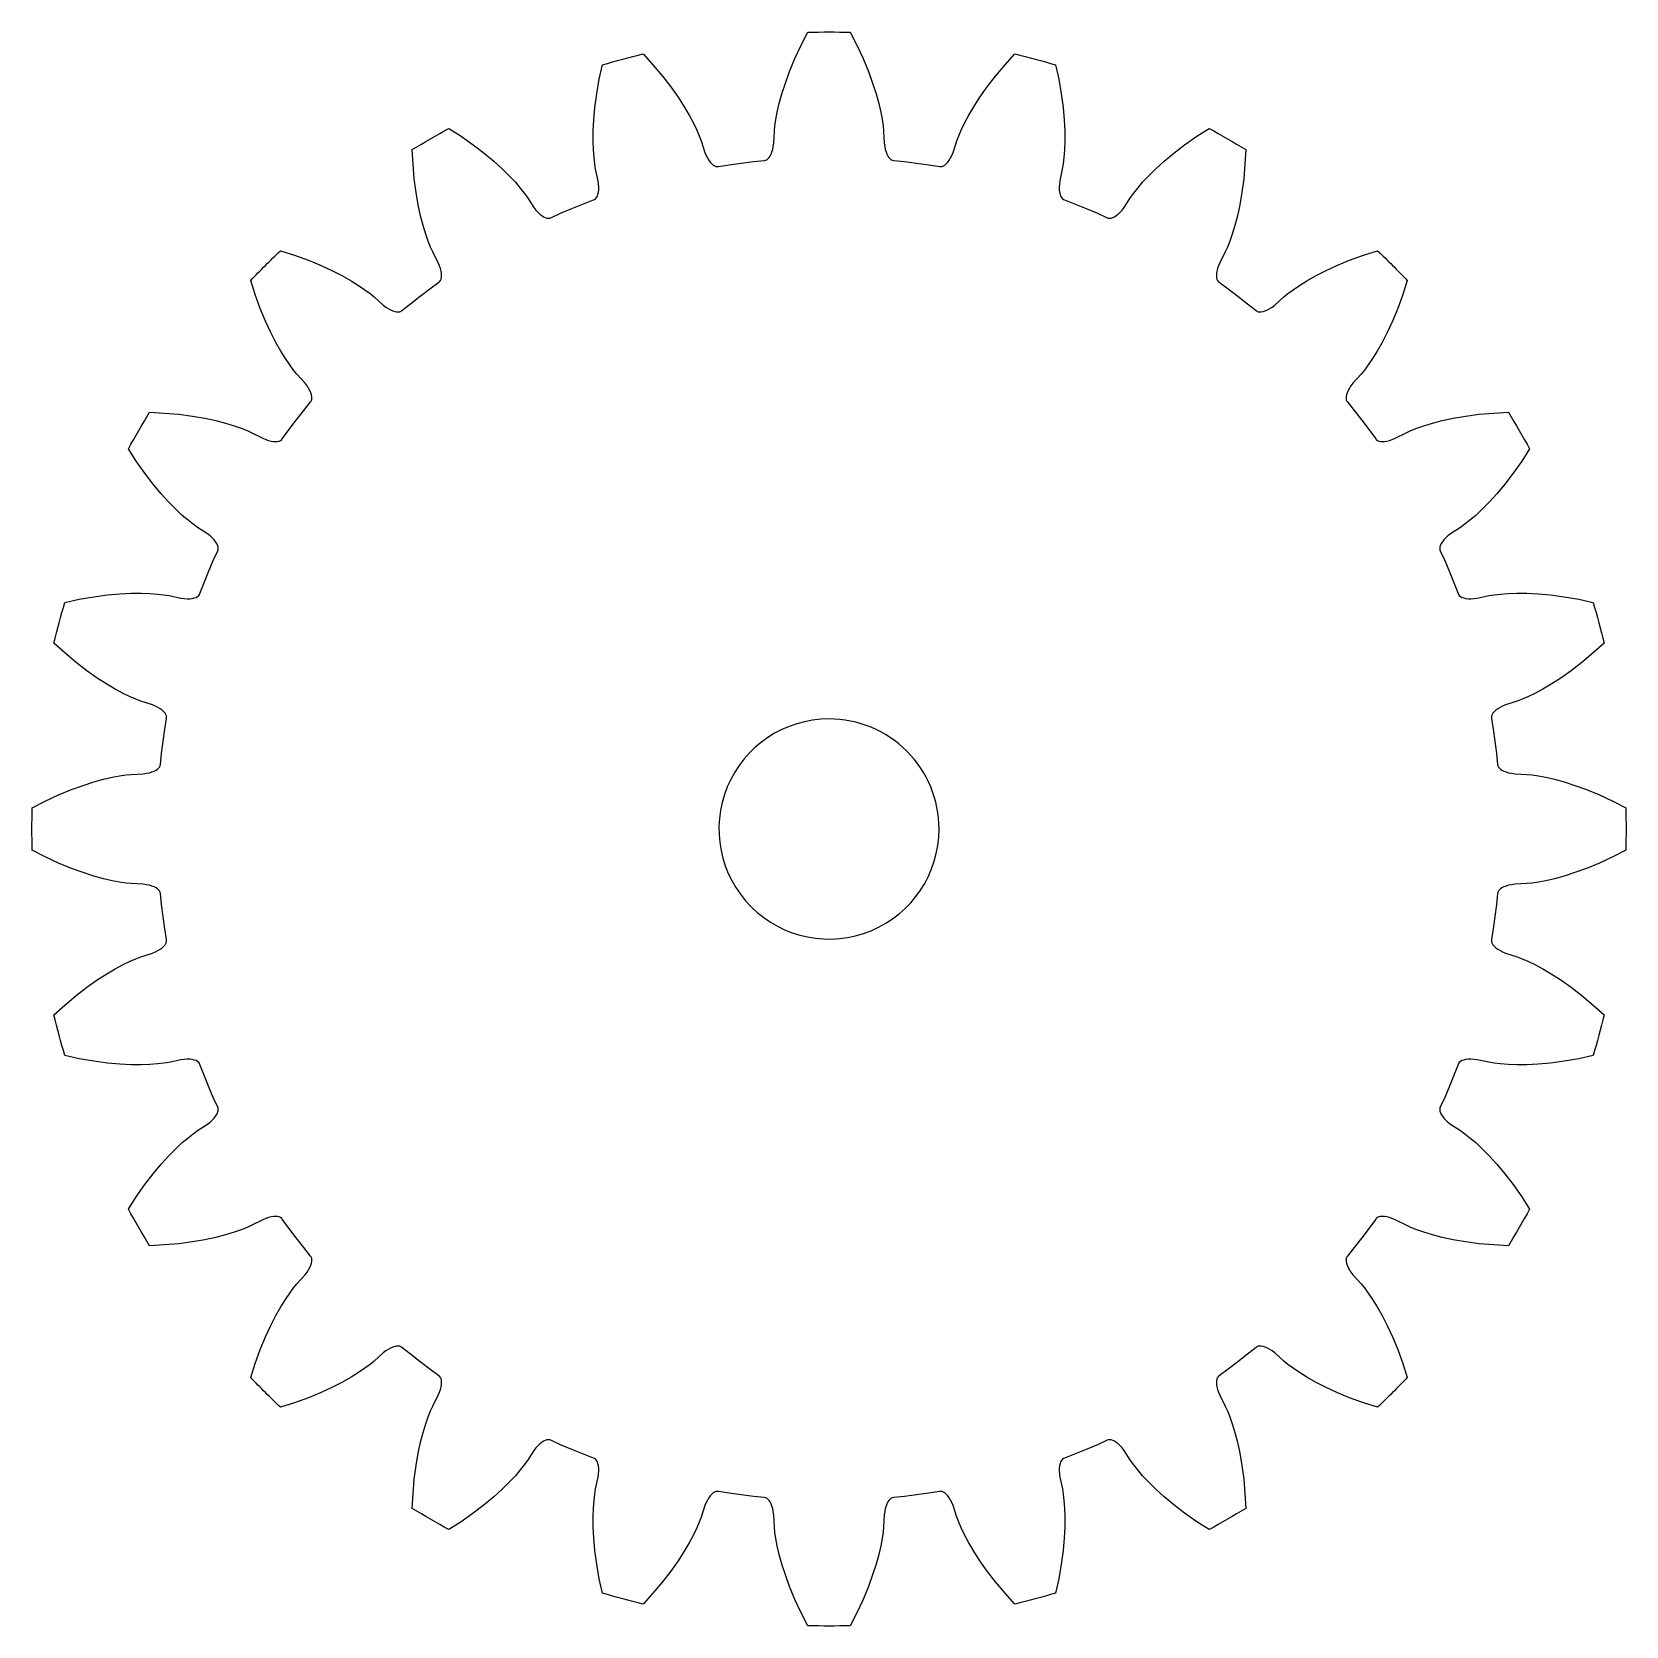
# Model space of a CAD drawing. Extents: x -14.5 to 14.5, y 82.6 to 111.5.
import ezdxf

# ---------------------------------------------------------------- set-up
doc = ezdxf.new("R2010")
doc.units = 0
doc.layers.get('0').update_dxf_attribs({"linetype": 'CONTINUOUS'})

msp = doc.modelspace()

# ---------------------------------------------------------------- linework, layer by layer
at = {"color": 7}
for points in [[(-3.376247, 111.120721), (-3.198343, 110.925029), (-3.025041, 110.718251), (-2.8727, 110.520221), (-2.741858, 110.33449), (-2.631123, 110.162442), (-2.539231, 110.005646), (-2.46359, 109.863261), (-2.403853, 109.738491), (-2.358121, 109.631767), (-2.32412, 109.542277), (-2.255562, 109.3325), (-2.232613, 109.27816), (-2.208495, 109.23019), (-2.183462, 109.1886), (-2.157787, 109.15339), (-2.131714, 109.12459), (-2.105506, 109.10219), (-2.079423, 109.08618), (-2.053704, 109.07658), (-2.02862, 109.07328), (-2.010371, 109.07498), (-1.814406, 109.10609), (-1.593069, 109.13725), (-1.37121, 109.16444), (-1.173869, 109.1851), (-1.155811, 109.1882), (-1.132434, 109.1979), (-1.110088, 109.21387), (-1.089038, 109.23609), (-1.069521, 109.26451), (-1.051792, 109.29908), (-1.036104, 109.33974), (-1.022688, 109.38639), (-1.011808, 109.43897), (-1.003708, 109.4974), (-0.99178, 109.717772), (-0.982098, 109.813012), (-0.965547, 109.927936), (-0.940139, 110.063916), (-0.903926, 110.221026), (-0.855747, 110.396263), (-0.793316, 110.591109), (-0.715002, 110.804376), (-0.619106, 111.035086), (-0.505227, 111.279673), (-0.384033, 111.514742)], [(0.384014, 111.514742), (0.505207, 111.279673), (0.619087, 111.035086), (0.714983, 110.804376), (0.793296, 110.591109), (0.855728, 110.396263), (0.903907, 110.221026), (0.940119, 110.063916), (0.965528, 109.927936), (0.982079, 109.813012), (0.991761, 109.717772), (1.003689, 109.4974), (1.011789, 109.43897), (1.022669, 109.38639), (1.036085, 109.33974), (1.051773, 109.29908), (1.069502, 109.26451), (1.089019, 109.23609), (1.110069, 109.21387), (1.132415, 109.1979), (1.155792, 109.1882), (1.17385, 109.1851), (1.371191, 109.16444), (1.593049, 109.13725), (1.814386, 109.10609), (2.010351, 109.07498), (2.0286, 109.07328), (2.053684, 109.07658), (2.079403, 109.08618), (2.105486, 109.10219), (2.131694, 109.12459), (2.157767, 109.15339), (2.183442, 109.1886), (2.208475, 109.23019), (2.232593, 109.27816), (2.255542, 109.3325), (2.3241, 109.542277), (2.358101, 109.631767), (2.403833, 109.738491), (2.46357, 109.863261), (2.539212, 110.005646), (2.631104, 110.162442), (2.741838, 110.33449), (2.87268, 110.520221), (3.025021, 110.718251), (3.198324, 110.925029), (3.376228, 111.120721)], [(-6.906419, 109.767033), (-6.683928, 109.624053), (-6.463012, 109.469175), (-6.264608, 109.317322), (-6.090154, 109.171784), (-5.938663, 109.034258), (-5.80932, 108.906588), (-5.699404, 108.788632), (-5.60941, 108.683574), (-5.537615, 108.592324), (-5.481611, 108.514684), (-5.361095, 108.3298), (-5.324864, 108.28325), (-5.289152, 108.24315), (-5.254209, 108.20946), (-5.220295, 108.1821), (-5.187656, 108.16103), (-5.156543, 108.14618), (-5.127204, 108.13748), (-5.099865, 108.13478), (-5.074783, 108.13808), (-5.057587, 108.14438), (-4.876353, 108.22515), (-4.670622, 108.31253), (-4.46336, 108.39622), (-4.278092, 108.46726), (-4.261455, 108.47496), (-4.241378, 108.49036), (-4.223928, 108.51157), (-4.209345, 108.53848), (-4.197849, 108.57098), (-4.189669, 108.60896), (-4.185039, 108.65229), (-4.184154, 108.70082), (-4.187254, 108.75442), (-4.194554, 108.81295), (-4.240069, 109.0289), (-4.255367, 109.1234), (-4.269124, 109.238692), (-4.279776, 109.376614), (-4.285456, 109.537744), (-4.284276, 109.719481), (-4.274406, 109.923846), (-4.253959, 110.150113), (-4.221042, 110.397783), (-4.174347, 110.663509), (-4.118124, 110.921936)], [(4.118105, 110.921936), (4.174328, 110.663509), (4.221023, 110.397783), (4.25394, 110.150113), (4.274387, 109.923846), (4.284257, 109.719481), (4.285437, 109.537744), (4.279757, 109.376614), (4.269105, 109.238692), (4.255348, 109.1234), (4.24005, 109.0289), (4.194535, 108.81295), (4.187235, 108.75442), (4.184135, 108.70082), (4.18502, 108.65229), (4.18965, 108.60896), (4.19783, 108.57098), (4.209326, 108.53848), (4.223909, 108.51157), (4.241359, 108.49036), (4.261436, 108.47496), (4.278073, 108.46726), (4.463341, 108.39622), (4.670602, 108.31253), (4.876333, 108.22515), (5.057568, 108.14438), (5.074764, 108.13808), (5.099846, 108.13478), (5.127185, 108.13748), (5.156524, 108.14618), (5.187637, 108.16103), (5.220276, 108.1821), (5.25419, 108.20946), (5.289133, 108.24315), (5.324845, 108.28325), (5.361076, 108.3298), (5.481592, 108.514684), (5.537596, 108.592324), (5.60939, 108.683574), (5.699384, 108.788632), (5.809301, 108.906588), (5.938644, 109.034258), (6.090134, 109.171784), (6.264589, 109.317322), (6.462993, 109.469175), (6.683909, 109.624053), (6.906399, 109.767033)], [(-9.965938, 107.545745), (-9.714022, 107.465225), (-9.460549, 107.372805), (-9.229602, 107.277475), (-9.023424, 107.182045), (-8.841502, 107.088415), (-8.683522, 106.99857), (-8.546822, 106.913082), (-8.432703, 106.834896), (-8.339736, 106.765336), (-8.265546, 106.704838), (-8.101285, 106.557446), (-8.054242, 106.521861), (-8.009369, 106.492375), (-7.966896, 106.468875), (-7.927055, 106.45122), (-7.890074, 106.439312), (-7.856177, 106.433012), (-7.825582, 106.432186), (-7.798486, 106.436696), (-7.775115, 106.446386), (-7.760144, 106.456953), (-7.60599, 106.581882), (-7.429885, 106.719533), (-7.251345, 106.854011), (-7.090776, 106.970578), (-7.076694, 106.982304), (-7.061286, 107.002371), (-7.04992, 107.027376), (-7.0428, 107.057142), (-7.04011, 107.091512), (-7.04204, 107.130312), (-7.04878, 107.173362), (-7.060487, 107.220472), (-7.077355, 107.271452), (-7.099551, 107.326102), (-7.199407, 107.522914), (-7.238642, 107.610234), (-7.28177, 107.718036), (-7.327756, 107.848502), (-7.37495, 108.002671), (-7.420845, 108.178521), (-7.464201, 108.378478), (-7.503013, 108.602329), (-7.535319, 108.850078), (-7.55899, 109.118836), (-7.571568, 109.383009)], [(7.571548, 109.383009), (7.55897, 109.118836), (7.535299, 108.850078), (7.502993, 108.602329), (7.464181, 108.378478), (7.420825, 108.178521), (7.37493, 108.002671), (7.327736, 107.848502), (7.28175, 107.718036), (7.238622, 107.610234), (7.199387, 107.522914), (7.099531, 107.326102), (7.077335, 107.271452), (7.060467, 107.220472), (7.04876, 107.173362), (7.04202, 107.130312), (7.04009, 107.091512), (7.04278, 107.057142), (7.0499, 107.027376), (7.061266, 107.002371), (7.076674, 106.982304), (7.090756, 106.970578), (7.251326, 106.854011), (7.429866, 106.719533), (7.605971, 106.581882), (7.760124, 106.456953), (7.775095, 106.446386), (7.798466, 106.436696), (7.825562, 106.432186), (7.856157, 106.433012), (7.890054, 106.439312), (7.927035, 106.45122), (7.966876, 106.468875), (8.009349, 106.492375), (8.054222, 106.521861), (8.101266, 106.557446), (8.265527, 106.704838), (8.339717, 106.765336), (8.432684, 106.834896), (8.546803, 106.913082), (8.683503, 106.99857), (8.841482, 107.088415), (9.023405, 107.182045), (9.229583, 107.277475), (9.460529, 107.372805), (9.714003, 107.465225), (9.965918, 107.545745)], [(-12.346294, 104.608283), (-12.082121, 104.595705), (-11.813363, 104.572034), (-11.565614, 104.539728), (-11.341763, 104.500916), (-11.141806, 104.45756), (-10.965956, 104.411665), (-10.811788, 104.364471), (-10.681322, 104.318485), (-10.57352, 104.275357), (-10.4862, 104.236122), (-10.289388, 104.136266), (-10.234738, 104.11407), (-10.183758, 104.097202), (-10.136648, 104.085495), (-10.093598, 104.078755), (-10.054798, 104.076825), (-10.020428, 104.079515), (-9.990662, 104.086635), (-9.965656, 104.098001), (-9.945589, 104.113409), (-9.933863, 104.127491), (-9.817296, 104.288061), (-9.682818, 104.466601), (-9.545168, 104.642705), (-9.420239, 104.796859), (-9.409672, 104.81183), (-9.399982, 104.835201), (-9.395472, 104.862297), (-9.396297, 104.892892), (-9.402597, 104.926789), (-9.414505, 104.96377), (-9.43216, 105.003611), (-9.45566, 105.046084), (-9.485146, 105.090957), (-9.520731, 105.138001), (-9.668124, 105.302262), (-9.728622, 105.376452), (-9.798182, 105.469418), (-9.876368, 105.583537), (-9.961856, 105.720238), (-10.051701, 105.878217), (-10.145331, 106.06014), (-10.240761, 106.266318), (-10.336091, 106.497264), (-10.428511, 106.750737), (-10.509031, 107.002653)], [(10.50901, 107.002653), (10.42849, 106.750737), (10.33607, 106.497264), (10.24074, 106.266318), (10.14531, 106.06014), (10.05168, 105.878217), (9.961835, 105.720238), (9.876347, 105.583537), (9.798161, 105.469418), (9.728601, 105.376452), (9.668103, 105.302262), (9.520711, 105.138001), (9.485126, 105.090957), (9.45564, 105.046084), (9.43214, 105.003611), (9.414485, 104.96377), (9.402577, 104.926789), (9.396277, 104.892892), (9.395451, 104.862297), (9.399961, 104.835201), (9.409651, 104.81183), (9.420218, 104.796859), (9.545147, 104.642705), (9.682798, 104.466601), (9.817275, 104.288061), (9.933842, 104.127491), (9.945568, 104.113409), (9.965635, 104.098001), (9.990641, 104.086635), (10.020407, 104.079515), (10.054777, 104.076825), (10.093577, 104.078755), (10.136627, 104.085495), (10.183737, 104.097202), (10.234717, 104.11407), (10.289367, 104.136266), (10.486179, 104.236122), (10.573499, 104.275357), (10.681301, 104.318485), (10.811767, 104.364471), (10.965936, 104.411665), (11.141786, 104.45756), (11.341743, 104.500916), (11.565593, 104.539728), (11.813342, 104.572034), (12.0821, 104.595705), (12.346273, 104.608283)], [(-13.885222, 101.15484), (-13.626795, 101.211063), (-13.361069, 101.257758), (-13.113399, 101.290675), (-12.887131, 101.311122), (-12.682766, 101.320992), (-12.501029, 101.322172), (-12.339899, 101.316492), (-12.201977, 101.30584), (-12.086685, 101.292083), (-11.992185, 101.276785), (-11.776235, 101.23127), (-11.717705, 101.22397), (-11.664105, 101.22087), (-11.615575, 101.221754), (-11.572245, 101.226384), (-11.534265, 101.234564), (-11.501765, 101.24606), (-11.474855, 101.260643), (-11.453645, 101.278093), (-11.438245, 101.29817), (-11.430545, 101.314807), (-11.359505, 101.500075), (-11.275815, 101.707337), (-11.188435, 101.913068), (-11.107665, 102.094302), (-11.101365, 102.111498), (-11.098065, 102.13658), (-11.100765, 102.163919), (-11.109465, 102.193258), (-11.124315, 102.224371), (-11.145385, 102.25701), (-11.172745, 102.290924), (-11.206435, 102.325867), (-11.246535, 102.361579), (-11.293085, 102.39781), (-11.477969, 102.518326), (-11.555609, 102.57433), (-11.646859, 102.646125), (-11.751917, 102.736119), (-11.869873, 102.846036), (-11.997543, 102.975379), (-12.135069, 103.126869), (-12.280607, 103.301323), (-12.43246, 103.499728), (-12.587338, 103.720643), (-12.730318, 103.943134)], [(12.730297, 103.943134), (12.587317, 103.720643), (12.432439, 103.499728), (12.280586, 103.301323), (12.135048, 103.126869), (11.997522, 102.975379), (11.869852, 102.846036), (11.751896, 102.736119), (11.646838, 102.646125), (11.555588, 102.57433), (11.477949, 102.518326), (11.293065, 102.39781), (11.246515, 102.361579), (11.206415, 102.325867), (11.172725, 102.290924), (11.145365, 102.25701), (11.124295, 102.224371), (11.109445, 102.193258), (11.100745, 102.163919), (11.098045, 102.13658), (11.101345, 102.111498), (11.107645, 102.094302), (11.188415, 101.913068), (11.275795, 101.707337), (11.359485, 101.500075), (11.430525, 101.314807), (11.438225, 101.29817), (11.453625, 101.278093), (11.474835, 101.260643), (11.501745, 101.24606), (11.534244, 101.234564), (11.572224, 101.226384), (11.615554, 101.221754), (11.664084, 101.22087), (11.717684, 101.22397), (11.776214, 101.23127), (11.992164, 101.276785), (12.086664, 101.292083), (12.201956, 101.30584), (12.339878, 101.316492), (12.501008, 101.322172), (12.682745, 101.320992), (12.88711, 101.311122), (13.113378, 101.290675), (13.361048, 101.257758), (13.626774, 101.211063), (13.885201, 101.15484)], [(-14.478027, 97.420749), (-14.242958, 97.541942), (-13.998371, 97.655821), (-13.767662, 97.751718), (-13.554395, 97.830031), (-13.359549, 97.892462), (-13.184312, 97.940641), (-13.027201, 97.976854), (-12.891221, 98.002263), (-12.776297, 98.018814), (-12.681057, 98.028496), (-12.460685, 98.040423), (-12.402255, 98.048523), (-12.349675, 98.059403), (-12.303025, 98.072819), (-12.262365, 98.088507), (-12.227795, 98.106236), (-12.199375, 98.125753), (-12.177155, 98.146803), (-12.161185, 98.169149), (-12.151485, 98.192526), (-12.148385, 98.210584), (-12.127725, 98.407925), (-12.100535, 98.629784), (-12.069375, 98.851121), (-12.038265, 99.047086), (-12.036565, 99.065335), (-12.039865, 99.090419), (-12.049465, 99.116138), (-12.065475, 99.142221), (-12.087875, 99.168429), (-12.116675, 99.194502), (-12.151885, 99.220177), (-12.193475, 99.24521), (-12.241445, 99.269328), (-12.295785, 99.292277), (-12.505562, 99.360835), (-12.595052, 99.394836), (-12.701776, 99.440568), (-12.826546, 99.500305), (-12.968931, 99.575947), (-13.125728, 99.667839), (-13.297776, 99.778573), (-13.483507, 99.909415), (-13.681537, 100.061756), (-13.888315, 100.235059), (-14.084006, 100.412963)], [(14.083986, 100.412963), (13.888366, 100.235075)], [(13.888366, 100.235075), (13.681588, 100.061772), (13.483558, 99.909431), (13.297827, 99.778589), (13.125779, 99.667855), (12.968982, 99.575963), (12.826597, 99.500321), (12.701827, 99.440584), (12.595103, 99.394852), (12.505613, 99.360851), (12.295836, 99.292293), (12.241496, 99.269344), (12.193526, 99.245226), (12.151936, 99.220193), (12.116726, 99.194518), (12.087926, 99.168445), (12.065526, 99.142237), (12.049516, 99.116154), (12.039916, 99.090435), (12.036616, 99.065351), (12.038316, 99.047102), (12.069426, 98.851137), (12.100586, 98.6298), (12.127776, 98.407941), (12.148436, 98.210601), (12.151536, 98.192543), (12.161236, 98.169166), (12.177206, 98.14682), (12.199426, 98.12577), (12.227846, 98.106253), (12.262416, 98.088524), (12.303076, 98.072836), (12.349726, 98.05942), (12.402306, 98.04854), (12.460736, 98.04044), (12.681108, 98.028512), (12.776348, 98.01883), (12.891272, 98.002279), (13.027252, 97.97687), (13.184363, 97.940658), (13.3596, 97.892479), (13.554446, 97.830047), (13.767713, 97.751734), (13.998422, 97.655837), (14.243009, 97.541958), (14.478078, 97.420765)], [(-14.084006, 93.660487), (-13.888315, 93.838391), (-13.681537, 94.011694), (-13.483507, 94.164035), (-13.297776, 94.294877), (-13.125728, 94.405611), (-12.968931, 94.497503), (-12.826546, 94.573145), (-12.701776, 94.632882), (-12.595052, 94.678614), (-12.505562, 94.712615), (-12.295785, 94.781173), (-12.241445, 94.804122), (-12.193475, 94.82824), (-12.151885, 94.853273), (-12.116675, 94.878948), (-12.087875, 94.905021), (-12.065475, 94.931229), (-12.049465, 94.957312), (-12.039865, 94.983031), (-12.036565, 95.008115), (-12.038265, 95.026364), (-12.069375, 95.222329), (-12.100535, 95.443666), (-12.127725, 95.665525), (-12.148385, 95.862865), (-12.151485, 95.880923), (-12.161185, 95.9043), (-12.177155, 95.926646), (-12.199375, 95.947696), (-12.227795, 95.967213), (-12.262365, 95.984942), (-12.303025, 96.00063), (-12.349675, 96.014046), (-12.402255, 96.024926), (-12.460685, 96.033026), (-12.681057, 96.044954), (-12.776297, 96.054636), (-12.891221, 96.071187), (-13.027201, 96.096596), (-13.184312, 96.132808), (-13.359549, 96.180987), (-13.554395, 96.243419), (-13.767662, 96.321732), (-13.998371, 96.417629), (-14.242958, 96.531508), (-14.478027, 96.652701)], [(14.478078, 96.652717), (14.243009, 96.531524), (13.998422, 96.417645), (13.767713, 96.321748), (13.554446, 96.243435), (13.3596, 96.181004), (13.184363, 96.132825), (13.027252, 96.096612), (12.891272, 96.071203), (12.776348, 96.054652), (12.681108, 96.04497), (12.460736, 96.033043), (12.402306, 96.024943), (12.349726, 96.014063), (12.303076, 96.000647), (12.262416, 95.984959), (12.227846, 95.96723), (12.199426, 95.947713), (12.177206, 95.926663), (12.161236, 95.904317), (12.151536, 95.88094), (12.148436, 95.862882), (12.127776, 95.665541), (12.100586, 95.443682), (12.069426, 95.222345), (12.038316, 95.02638), (12.036616, 95.008131), (12.039916, 94.983047), (12.049516, 94.957328), (12.065526, 94.931245), (12.087926, 94.905037), (12.116726, 94.878964), (12.151936, 94.853289), (12.193526, 94.828256), (12.241496, 94.804138), (12.295836, 94.781189), (12.505613, 94.712631), (12.595103, 94.67863), (12.701827, 94.632898), (12.826597, 94.573161), (12.968982, 94.497519), (13.125779, 94.405627), (13.297827, 94.294893), (13.483558, 94.164051), (13.681588, 94.01171), (13.888366, 93.838407), (14.084057, 93.660503)], [(-12.730318, 90.130316), (-12.587338, 90.352807), (-12.43246, 90.573722), (-12.280607, 90.772127), (-12.135069, 90.946581), (-11.997543, 91.098071), (-11.869873, 91.227414), (-11.751917, 91.337331), (-11.646859, 91.427325), (-11.555609, 91.49912), (-11.477969, 91.555124), (-11.293085, 91.675639), (-11.246535, 91.71187), (-11.206435, 91.747582), (-11.172745, 91.782525), (-11.145385, 91.816439), (-11.124315, 91.849078), (-11.109465, 91.880191), (-11.100765, 91.90953), (-11.098065, 91.936869), (-11.101365, 91.961951), (-11.107665, 91.979147), (-11.188435, 92.160382), (-11.275815, 92.366113), (-11.359505, 92.573375), (-11.430545, 92.758643), (-11.438245, 92.77528), (-11.453645, 92.795357), (-11.474855, 92.812807), (-11.501765, 92.82739), (-11.534265, 92.838886), (-11.572245, 92.847066), (-11.615575, 92.851696), (-11.664105, 92.85258), (-11.717705, 92.84948), (-11.776235, 92.84218), (-11.992185, 92.796665), (-12.086685, 92.781367), (-12.201977, 92.76761), (-12.339899, 92.756958), (-12.501029, 92.751278), (-12.682766, 92.752458), (-12.887131, 92.762328), (-13.113399, 92.782775), (-13.361069, 92.815692), (-13.626795, 92.862387), (-13.885222, 92.91861)], [(13.885273, 92.918626), (13.626846, 92.862403), (13.36112, 92.815708), (13.11345, 92.782791), (12.887182, 92.762344), (12.682817, 92.752474), (12.50108, 92.751294), (12.33995, 92.756974), (12.202028, 92.767626), (12.086736, 92.781383), (11.992236, 92.796681), (11.776286, 92.842196), (11.717756, 92.849496), (11.664156, 92.852596), (11.615626, 92.851712), (11.572296, 92.847082), (11.534316, 92.838902), (11.501816, 92.827406), (11.474906, 92.812823), (11.453696, 92.795373), (11.438296, 92.775296), (11.430596, 92.758659), (11.359556, 92.573391), (11.275866, 92.366129), (11.188486, 92.160398), (11.107716, 91.979164), (11.101416, 91.961968), (11.098116, 91.936886), (11.100816, 91.909547), (11.109516, 91.880208), (11.124366, 91.849095), (11.145436, 91.816456), (11.172796, 91.782542), (11.206486, 91.747599), (11.246586, 91.711887), (11.293136, 91.675656), (11.47802, 91.55514), (11.55566, 91.499136), (11.64691, 91.427341), (11.751968, 91.337347), (11.869924, 91.22743), (11.997594, 91.098087), (12.13512, 90.946597), (12.280658, 90.772143), (12.432511, 90.573738), (12.587389, 90.352823), (12.730369, 90.130332)], [(-10.509032, 87.070798), (-10.428512, 87.322714), (-10.336092, 87.576187), (-10.240762, 87.807133), (-10.145332, 88.013311), (-10.051702, 88.195234), (-9.961857, 88.353213), (-9.876369, 88.489914), (-9.798183, 88.604032), (-9.728623, 88.696999), (-9.668125, 88.771189), (-9.520732, 88.93545), (-9.485147, 88.982494), (-9.455661, 89.027367), (-9.432161, 89.06984), (-9.414506, 89.109681), (-9.402598, 89.146662), (-9.396298, 89.180559), (-9.395473, 89.211154), (-9.399983, 89.23825), (-9.409673, 89.261621), (-9.420239, 89.276591), (-9.545168, 89.430745), (-9.682819, 89.606849), (-9.817296, 89.785389), (-9.933863, 89.945959), (-9.945589, 89.960041), (-9.965656, 89.975449), (-9.990662, 89.986815), (-10.020428, 89.993935), (-10.054798, 89.996625), (-10.093598, 89.994695), (-10.136648, 89.987955), (-10.183758, 89.976248), (-10.234738, 89.95938), (-10.289388, 89.937184), (-10.4862, 89.837328), (-10.57352, 89.798093), (-10.681322, 89.754965), (-10.811788, 89.708979), (-10.965956, 89.661785), (-11.141806, 89.61589), (-11.341763, 89.572534), (-11.565614, 89.533722), (-11.813363, 89.501416), (-12.082121, 89.477745), (-12.346294, 89.465167)], [(12.346296, 89.465168), (12.082123, 89.477746), (11.813365, 89.501417), (11.565616, 89.533723), (11.341765, 89.572535), (11.141808, 89.615891), (10.965958, 89.661786), (10.81179, 89.70898), (10.681324, 89.754966), (10.573522, 89.798094), (10.486202, 89.837329), (10.28939, 89.937185), (10.23474, 89.959381), (10.18376, 89.976249), (10.13665, 89.987956), (10.0936, 89.994696), (10.0548, 89.996626), (10.02043, 89.993936), (9.990664, 89.986816), (9.965658, 89.97545), (9.945589, 89.960041), (9.933863, 89.945959), (9.817296, 89.785389), (9.682819, 89.606849), (9.545168, 89.430745), (9.420239, 89.276591), (9.409672, 89.26162), (9.399982, 89.238249), (9.395472, 89.211153), (9.396298, 89.180558), (9.402598, 89.146661), (9.414506, 89.10968), (9.432161, 89.069839), (9.455661, 89.027366), (9.485147, 88.982493), (9.520732, 88.935449), (9.668124, 88.771188), (9.728622, 88.696998), (9.798182, 88.604031), (9.876368, 88.489913), (9.961856, 88.353212), (10.051701, 88.195233), (10.145331, 88.01331), (10.240761, 87.807132), (10.336091, 87.576186), (10.428511, 87.322713), (10.509031, 87.070797)], [(-7.57157, 84.690442), (-7.558992, 84.954614), (-7.535321, 85.223372), (-7.503015, 85.471121), (-7.464203, 85.694972), (-7.420847, 85.894929), (-7.374952, 86.070779), (-7.327758, 86.224948), (-7.281772, 86.355414), (-7.238644, 86.463216), (-7.199409, 86.550536), (-7.099553, 86.747348), (-7.077357, 86.801998), (-7.060489, 86.852978), (-7.048782, 86.900088), (-7.042042, 86.943138), (-7.040112, 86.981938), (-7.042802, 87.016308), (-7.049922, 87.046074), (-7.061288, 87.07108), (-7.076697, 87.091149), (-7.090779, 87.102874), (-7.251348, 87.219441), (-7.429888, 87.353919), (-7.605993, 87.49157), (-7.760147, 87.616498), (-7.775118, 87.627065), (-7.798488, 87.636755), (-7.825584, 87.641265), (-7.856179, 87.64044), (-7.890076, 87.63414), (-7.927057, 87.622232), (-7.966898, 87.604577), (-8.009371, 87.581077), (-8.054244, 87.551591), (-8.101288, 87.516006), (-8.265549, 87.368613), (-8.339739, 87.308115), (-8.432706, 87.238555), (-8.546825, 87.160369), (-8.683525, 87.074882), (-8.841505, 86.985037), (-9.023427, 86.891407), (-9.229605, 86.795977), (-9.460551, 86.700647), (-9.714025, 86.608227), (-9.965941, 86.527707)], [(9.96594, 86.527706), (9.714024, 86.608229), (9.46055, 86.700653), (9.229604, 86.795981), (9.023426, 86.891407), (8.841504, 86.985038), (8.683524, 87.074882), (8.546824, 87.16037), (8.432705, 87.238556), (8.339739, 87.308116), (8.265549, 87.368614), (8.101288, 87.516006), (8.054244, 87.551591), (8.009371, 87.581077), (7.966898, 87.604577), (7.927057, 87.622232), (7.890076, 87.63414), (7.856179, 87.64044), (7.825584, 87.641266), (7.798488, 87.636756), (7.775117, 87.627066), (7.760147, 87.616498), (7.605993, 87.49157), (7.429888, 87.353919), (7.251348, 87.219441), (7.090779, 87.102874), (7.076697, 87.091149), (7.061289, 87.071082), (7.049923, 87.046076), (7.042803, 87.01631), (7.040113, 86.98194), (7.042043, 86.94314), (7.048783, 86.90009), (7.06049, 86.85298), (7.077358, 86.802), (7.099554, 86.74735), (7.19941, 86.550538), (7.238645, 86.463218), (7.281773, 86.355416), (7.327759, 86.22495), (7.374953, 86.070781), (7.420848, 85.894931), (7.464204, 85.694974), (7.503016, 85.471123), (7.535322, 85.223374), (7.558993, 84.954616), (7.571571, 84.690444)], [(-4.118111, 83.151465), (-4.174334, 83.409892), (-4.221029, 83.675618), (-4.253946, 83.923288), (-4.274393, 84.149556), (-4.284263, 84.353921), (-4.285443, 84.535658), (-4.279763, 84.696788), (-4.269111, 84.83471), (-4.255354, 84.950001), (-4.240056, 85.044501), (-4.194541, 85.260451), (-4.187241, 85.318981), (-4.184141, 85.372581), (-4.185026, 85.421111), (-4.189656, 85.464441), (-4.197836, 85.502421), (-4.209332, 85.534921), (-4.223915, 85.561831), (-4.241365, 85.583041), (-4.261442, 85.598441), (-4.278079, 85.606141), (-4.463347, 85.677181), (-4.670608, 85.760871), (-4.876339, 85.848251), (-5.057574, 85.929021), (-5.07477, 85.935321), (-5.099852, 85.938621), (-5.127191, 85.935921), (-5.15653, 85.927221), (-5.187643, 85.912371), (-5.220282, 85.891301), (-5.254196, 85.863941), (-5.289139, 85.830251), (-5.324851, 85.790151), (-5.361082, 85.743601), (-5.481598, 85.558717), (-5.537602, 85.481077), (-5.609397, 85.389827), (-5.699391, 85.284769), (-5.809307, 85.166813), (-5.93865, 85.039143), (-6.090141, 84.901618), (-6.264595, 84.75608), (-6.462999, 84.604227), (-6.683915, 84.449349), (-6.906406, 84.306369)], [(6.906421, 84.306418), (6.68393, 84.449398), (6.463014, 84.604276), (6.26461, 84.756129), (6.090156, 84.901667), (5.938666, 85.039192), (5.809322, 85.166862), (5.699406, 85.284818), (5.609412, 85.389876), (5.537617, 85.481126), (5.481613, 85.558766), (5.361097, 85.74365), (5.324866, 85.7902), (5.289154, 85.8303), (5.254211, 85.86399), (5.220297, 85.89135), (5.187658, 85.91242), (5.156545, 85.92727), (5.127206, 85.93597), (5.099867, 85.93867), (5.074785, 85.93537), (5.057589, 85.92907), (4.876355, 85.8483), (4.670624, 85.76092), (4.463362, 85.67723), (4.278094, 85.60619), (4.261457, 85.59849), (4.24138, 85.58309), (4.22393, 85.56188), (4.209347, 85.53497), (4.197851, 85.50247), (4.189671, 85.46449), (4.185041, 85.42116), (4.184156, 85.37263), (4.187256, 85.31903), (4.194556, 85.2605), (4.240071, 85.04455), (4.255369, 84.95005), (4.269126, 84.834759), (4.279778, 84.696837), (4.285458, 84.535707), (4.284278, 84.35397), (4.274408, 84.149605), (4.253961, 83.923337), (4.221044, 83.675667), (4.174349, 83.409941), (4.118126, 83.151514)], [(-0.38402, 82.558659), (-0.505213, 82.793728), (-0.619093, 83.038315), (-0.714989, 83.269025), (-0.793302, 83.482292), (-0.855734, 83.677138), (-0.903913, 83.852375), (-0.940126, 84.009486), (-0.965534, 84.145466), (-0.982085, 84.26039), (-0.991767, 84.35563), (-1.003695, 84.576002), (-1.011795, 84.634432), (-1.022675, 84.687012), (-1.036091, 84.733662), (-1.051779, 84.774322), (-1.069508, 84.808892), (-1.089025, 84.837312), (-1.110075, 84.859532), (-1.132421, 84.875502), (-1.155798, 84.885202), (-1.173856, 84.888302), (-1.371197, 84.908962), (-1.593056, 84.936151), (-1.814392, 84.967311), (-2.010357, 84.998421), (-2.028606, 85.000121), (-2.05369, 84.996821), (-2.079409, 84.987221), (-2.105492, 84.971211), (-2.1317, 84.948811), (-2.157773, 84.920012), (-2.183448, 84.884802), (-2.208481, 84.843212), (-2.232599, 84.795242), (-2.255548, 84.740902), (-2.324106, 84.531125), (-2.358107, 84.441635), (-2.403839, 84.334911), (-2.463576, 84.210141), (-2.539218, 84.067756), (-2.63111, 83.910959), (-2.741844, 83.738911), (-2.872686, 83.55318), (-3.025028, 83.35515), (-3.19833, 83.148372), (-3.376234, 82.95268)], [(3.376241, 82.95268), (3.198337, 83.148372), (3.025035, 83.35515), (2.872693, 83.55318), (2.741851, 83.738911), (2.631117, 83.910959), (2.539225, 84.067756), (2.463583, 84.210141), (2.403846, 84.334911), (2.358114, 84.441635), (2.324113, 84.531125), (2.255555, 84.740902), (2.232606, 84.795242), (2.208488, 84.843212), (2.183455, 84.884802), (2.15778, 84.920012), (2.131707, 84.948811), (2.105499, 84.971211), (2.079416, 84.987221), (2.053697, 84.996821), (2.028613, 85.000121), (2.010364, 84.998421), (1.814399, 84.967311), (1.593063, 84.936151), (1.371204, 84.908962), (1.173863, 84.888302), (1.155805, 84.885202), (1.132428, 84.875502), (1.110082, 84.859532), (1.089032, 84.837312), (1.069515, 84.808892), (1.051786, 84.774322), (1.036098, 84.733662), (1.022682, 84.687012), (1.011802, 84.634432), (1.003702, 84.576002), (0.991774, 84.35563), (0.982092, 84.26039), (0.965541, 84.145466), (0.940133, 84.009486), (0.90392, 83.852375), (0.855741, 83.677138), (0.793309, 83.482292), (0.714996, 83.269025), (0.6191, 83.038315), (0.50522, 82.793728), (0.384027, 82.558659)]]:
    msp.add_lwpolyline(points, dxfattribs=at)
msp.add_lwpolyline([(0, 99.036737)], close=True, dxfattribs=at)
for points in [[(-0.384033, 111.514742), (-0.128063, 111.521532), (0.128043, 111.521532), (0.384014, 111.514742)], [(-4.118124, 110.921936), (-3.872633, 110.994744), (-3.625254, 111.061029), (-3.376247, 111.120721)], [(3.376228, 111.120721), (3.625234, 111.061029), (3.872613, 110.994744), (4.118105, 110.921936)], [(-7.571568, 109.383009), (-7.353285, 109.516874), (-7.131491, 109.644927), (-6.906419, 109.767033)], [(6.906399, 109.767033), (7.131471, 109.644927), (7.353266, 109.516874), (7.571548, 109.383009)], [(-10.509031, 107.002653), (-10.332832, 107.188453), (-10.151738, 107.369547), (-9.965938, 107.545745)], [(9.965918, 107.545745), (10.151718, 107.369547), (10.332812, 107.188453), (10.50901, 107.002653)], [(-12.730318, 103.943134), (-12.608212, 104.168206), (-12.480159, 104.39), (-12.346294, 104.608283)], [(12.346273, 104.608283), (12.480139, 104.39), (12.608192, 104.168206), (12.730297, 103.943134)], [(-14.084006, 100.412963), (-14.024315, 100.661969), (-13.95803, 100.909348), (-13.885222, 101.15484)], [(13.885201, 101.15484), (13.958009, 100.909348), (14.024294, 100.661969), (14.083986, 100.412963)], [(0, 99.036737), (-0.808924, 99.036737), (-1.538197, 98.549453), (-1.847758, 97.802104)], [(1.414213, 98.450951), (1.03914, 98.826023), (0.530433, 99.036737), (0, 99.036737)], [(1.999999, 97.036738), (1.999999, 97.56717), (1.789286, 98.075878), (1.414213, 98.450951)], [(-1.847758, 97.802104), (-2.15732, 97.054756), (-1.986209, 96.19452), (-1.414213, 95.622524)], [(-14.478027, 96.652701), (-14.484817, 96.908672), (-14.484817, 97.164778), (-14.478027, 97.420749)], [(14.478078, 97.420765), (14.484868, 97.164794), (14.484868, 96.908688), (14.478078, 96.652717)], [(0.765367, 95.188979), (1.512715, 95.498541), (1.999999, 96.227813), (1.999999, 97.036738)], [(-1.414213, 95.622524), (-0.842217, 95.050529), (0.018018, 94.879417), (0.765367, 95.188979)], [(-13.885222, 92.91861), (-13.95803, 93.164102), (-14.024315, 93.411481), (-14.084006, 93.660487)], [(14.084057, 93.660503), (14.024366, 93.411497), (13.958081, 93.164118), (13.885273, 92.918626)], [(-12.346294, 89.465167), (-12.480159, 89.68345), (-12.608212, 89.905244), (-12.730318, 90.130316)], [(12.730369, 90.130332), (12.608247, 89.905254), (12.480178, 89.683455), (12.346296, 89.465168)], [(-9.965941, 86.527707), (-10.15174, 86.703904), (-10.332834, 86.884998), (-10.509032, 87.070798)], [(10.509031, 87.070797), (10.332833, 86.884998), (10.151739, 86.703904), (9.96594, 86.527706)], [(-6.906406, 84.306369), (-7.131483, 84.42849), (-7.353283, 84.556559), (-7.57157, 84.690442)], [(7.571571, 84.690444), (7.353288, 84.556578), (7.131493, 84.428524), (6.906421, 84.306418)], [(-3.376234, 82.95268), (-3.62524, 83.012372), (-3.87262, 83.078657), (-4.118111, 83.151465)], [(4.118126, 83.151514), (3.872633, 83.078689), (3.625251, 83.012388), (3.376241, 82.95268)], [(0.384027, 82.558659), (0.128056, 82.55187), (-0.128049, 82.55187), (-0.38402, 82.558659)]]:
    msp.add_open_spline(points, degree=3, dxfattribs=at)

doc.saveas('drawing.dxf')
